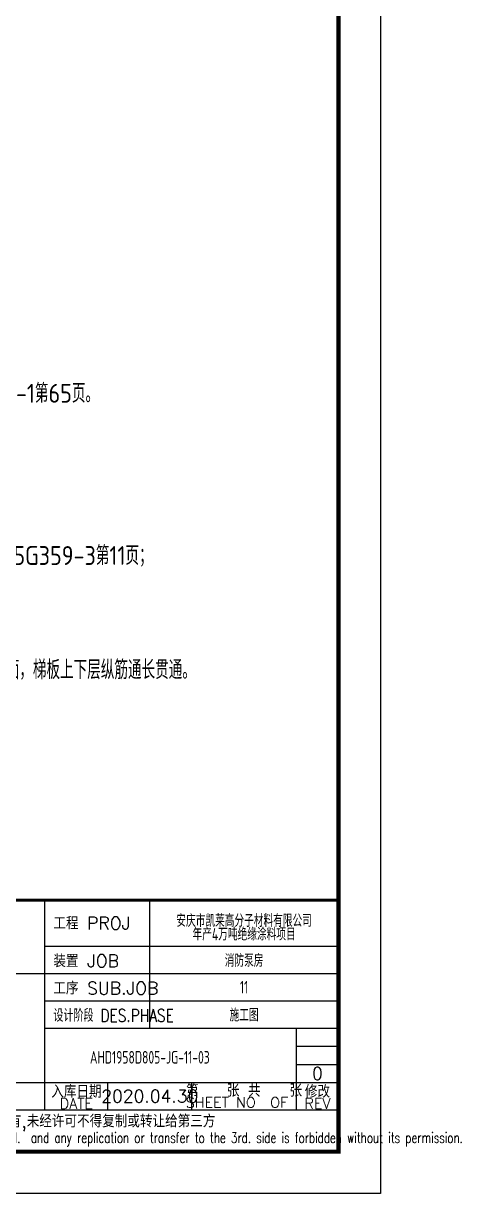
# Model space of a CAD drawing. Header units: millimetres. Extents: x 893615 to 896608, y 39650 to 40458.
# Drawn here: x 896503.3 to 896607.8, y 39650.1 to 39929.3 of the extents above; entities that cross this region are included whole.
import ezdxf
from ezdxf.enums import TextEntityAlignment as Align

# ---------------------------------------------------------------- set-up
doc = ezdxf.new("R2010")
doc.units = ezdxf.units.MM
doc.header["$LTSCALE"] = 1000
doc.header["$MEASUREMENT"] = 0
doc.layers.add('AXIS', color=3, linetype='Continuous')
doc.styles.add('ECEC_TQ', font='txt_l.shx', dxfattribs={"bigfont": 'hztxt_l.shx'})
doc.styles.add('GBHZ', font='gbenor.shx', dxfattribs={"width": 0.9, "bigfont": 'gbcbig.shx'})
doc.styles.add('TSSD_REIN', font='tssdeng.shx', dxfattribs={"width": 0.7, "bigfont": 'tssdchn.shx'})

msp = doc.modelspace()

# ---------------------------------------------------------------- linework, layer by layer
at = {"color": 0}
msp.add_line((896588.431, 40244.145), (896588.431, 39650.145), dxfattribs=at)
for p, q in [((896508.431, 39670.145), (896508.431, 39720.145)), ((896533.431, 39689.645), (896533.431, 39720.145)), ((896578.431, 39660.145), (896578.431, 39720.145)), ((896508.431, 39709.145), (896578.431, 39709.145)), ((896398.431, 39702.645), (896508.431, 39702.645)), ((896508.431, 39702.645), (896578.431, 39702.645)), ((896508.431, 39696.145), (896578.431, 39696.145)), ((896508.431, 39689.645), (896578.431, 39689.645)), ((896568.431, 39670.145), (896568.431, 39689.645)), ((896568.431, 39685.312), (896578.431, 39685.312)), ((896568.431, 39680.978), (896578.431, 39680.978)), ((896453.431, 39676.645), (896578.431, 39676.645)), ((896523.431, 39670.145), (896523.431, 39676.645)), ((896543.431, 39670.145), (896543.431, 39676.645)), ((896398.431, 39670.145), (896578.431, 39670.145)), ((896398.431, 39660.145), (896578.431, 39660.145)), ((896588.431, 39650.145), (895747.431, 39650.145))]:
    msp.add_line(p, q)
at = {"color": 0, "const_width": 1}
msp.add_lwpolyline([(896578.431, 39660.145), (895772.431, 39660.145), (895772.431, 40234.145), (896578.431, 40234.145)], close=True, dxfattribs=at)
at = {"const_width": 0.7}
msp.add_lwpolyline([(896578.431, 39720.145), (896398.431, 39720.145)], dxfattribs=at)

# ---------------------------------------------------------------- texts
for s, height, style, p in [('3. 与建筑外立面相关的构造柱及节点与建筑图核对无误后方可施工。梁上柱构造做法详见16G101-1第65页。', 4.5, 'GBHZ', (896357.706, 39838.808)), ('8. 悬挂手动单轨小车轨道、连接件、连接节点详见国标图集 05G359-3；轨道车挡设置见 05G359-3第11页；', 4.5, 'GBHZ', (896357.706, 39800.108)), ('11. 楼梯梯板做法选自国标图集 16G101-2。ATC1配筋构造详见第46页 ATC及 1-1剖面，梯板上下层纵筋通长贯通。', 4.5, 'GBHZ', (896357.706, 39772.858)), ('工程 PROJ', 3, 'ECEC_TQ', (896510.431, 39713.145)), ('装置 JOB', 3, 'ECEC_TQ', (896510.431, 39704.145)), ('工序 SUB.JOB', 3, 'ECEC_TQ', (896510.431, 39697.645))]:
    msp.add_text(s, height=height, dxfattribs=dict(style=style)).set_placement(p)
at = {"style": 'ECEC_TQ', "width": 0.8}
msp.add_text('设计阶段 DES.PHASE', height=3, dxfattribs=at).set_placement((896510.431, 39691.145))
at = {"style": 'ECEC_TQ'}
for s, height, p in [('入库日期', 3, (896515.931, 39674.645)), ('第   张 共   张', 3, (896555.931, 39674.895)), ('修改', 3, (896573.431, 39674.645)), ('DATE', 2.5, (896515.931, 39671.645)), ('SHEET NO  OF  ', 2.5, (896555.931, 39671.895)), ('REV', 2.5, (896573.431, 39671.645)), ('本文件专有权属安徽华东化工医药工程有限责任公司所有,未经许可不得复制或转让给第三方', 3, (896488.431, 39667.145))]:
    msp.add_text(s, height=height, dxfattribs=at).set_placement(p, align=Align.MIDDLE)
at = {"style": 'ECEC_TQ', "width": 0.72}
msp.add_text('The proprietary right of this document belongs to Anhui Huadong Chemical And Medical Engineering  Co.,Ltd.  and any replication or transfer to the 3rd. side is forbidden without its permission. ', height=2.5, dxfattribs=at).set_placement((896488.431, 39663.145), align=Align.MIDDLE)
at = {"style": 'ECEC_TQ'}
for tag, text, p in [('0', '0', (896573.431, 39678.812)), ('2020.04.30', ' ', (896533.431, 39673.395))]:
    msp.add_attdef(tag, text=text, height=3, dxfattribs=at).set_placement(p, align=Align.MIDDLE)
at = {"layer": 'AXIS', "style": 'TSSD_REIN', "width": 0.7}
for s, p in [('安庆市凯莱高分子材料有限公司', (896555.931, 39715.421)), ('年产4万吨绝缘涂料项目', (896555.931, 39712.19)), ('消防泵房', (896555.931, 39705.895)), ('11', (896555.931, 39699.395)), ('施工图', (896555.931, 39692.895)), ('AHD1958D805-JG-11-03', (896533.439, 39682.662))]:
    msp.add_text(s, height=3, dxfattribs=at).set_placement(p, align=Align.MIDDLE)

doc.saveas('drawing.dxf')
